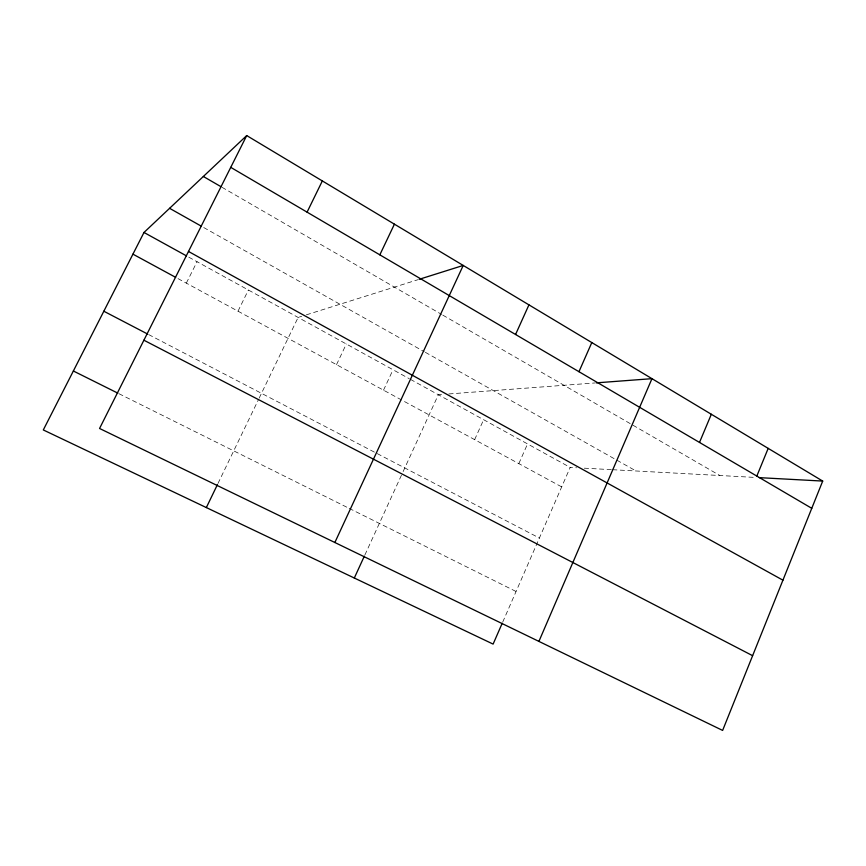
<?xml version="1.0" encoding="UTF-8"?>
<svg xmlns="http://www.w3.org/2000/svg" width="866" height="866" viewBox="0 0 866 866"><rect width="100%" height="100%" fill="white"/><g stroke="black" fill="none" stroke-linecap="round" stroke-linejoin="round"><path stroke-width="0.65" stroke-dasharray="4.33 3.25" d="M502.724 622.08L570.185 467.424L576.604 467.77M518.831 463.613L527.556 443.922M474.644 439.636L483.639 419.707M364.889 554.954L402.571 472.771M403.123 471.569L438.348 394.744L442.288 394.441M383.519 390.165L393.034 369.76M336.517 364.662L346.313 344.008M217.994 483.445L258.598 399.323M259.172 398.122L298.12 317.432L301.66 316.317M237.998 311.175L248.39 290.023M186.32 283.128L197.047 261.716M306.369 314.834L417.823 279.74M448.869 393.954L594.812 382.967M584.312 468.181L611.353 469.643M612.641 469.718L755.325 477.437M118.978 393.716L348.002 507.779M349.204 508.385L516.06 591.489M148.671 334.579L539.377 538.035M178.017 278.625L561.688 486.887M188.788 257.159L409.304 378.723M410.462 379.362L570.185 467.424M203.737 227.541L424.199 351.683M425.358 352.332L636.055 470.985M221.967 187.262L441.638 314.445M442.786 315.105L631.758 424.513M632.916 425.184L719.841 475.51"/><path stroke-width="1.3" d="M822.7 481.074L722.623 730.428L99.558 428.475L246.713 135.572L822.7 481.074L759.265 477.642M756.819 476.073L768.185 448.382M699.501 442.439L711.332 414.273M538.912 641.403L651.968 378.669L596.144 382.869M502.193 623.303L493.111 644.098L43.3 429.947L143.994 232.467L246.713 135.572M578.964 371.698L591.803 342.568M515.562 334.493L528.942 304.864M354.313 578.023L364.337 556.167M334.861 542.506L463.223 265.44L419.09 279.339M379.838 254.842L394.42 224.175M206.346 507.573L217.409 484.646M307.084 212.148L322.336 180.929M73.361 370.994L117.776 393.121M143.897 340.208L752.619 655.681M103.833 311.23L147.491 333.973M132.942 254.16L175.646 277.337M143.994 232.467L186.439 255.86M188.485 251.454L782.929 580.177M169.595 208.316L201.377 226.21M203.348 176.48L220.798 186.58M230.746 167.355L811.767 508.32"/></g></svg>
